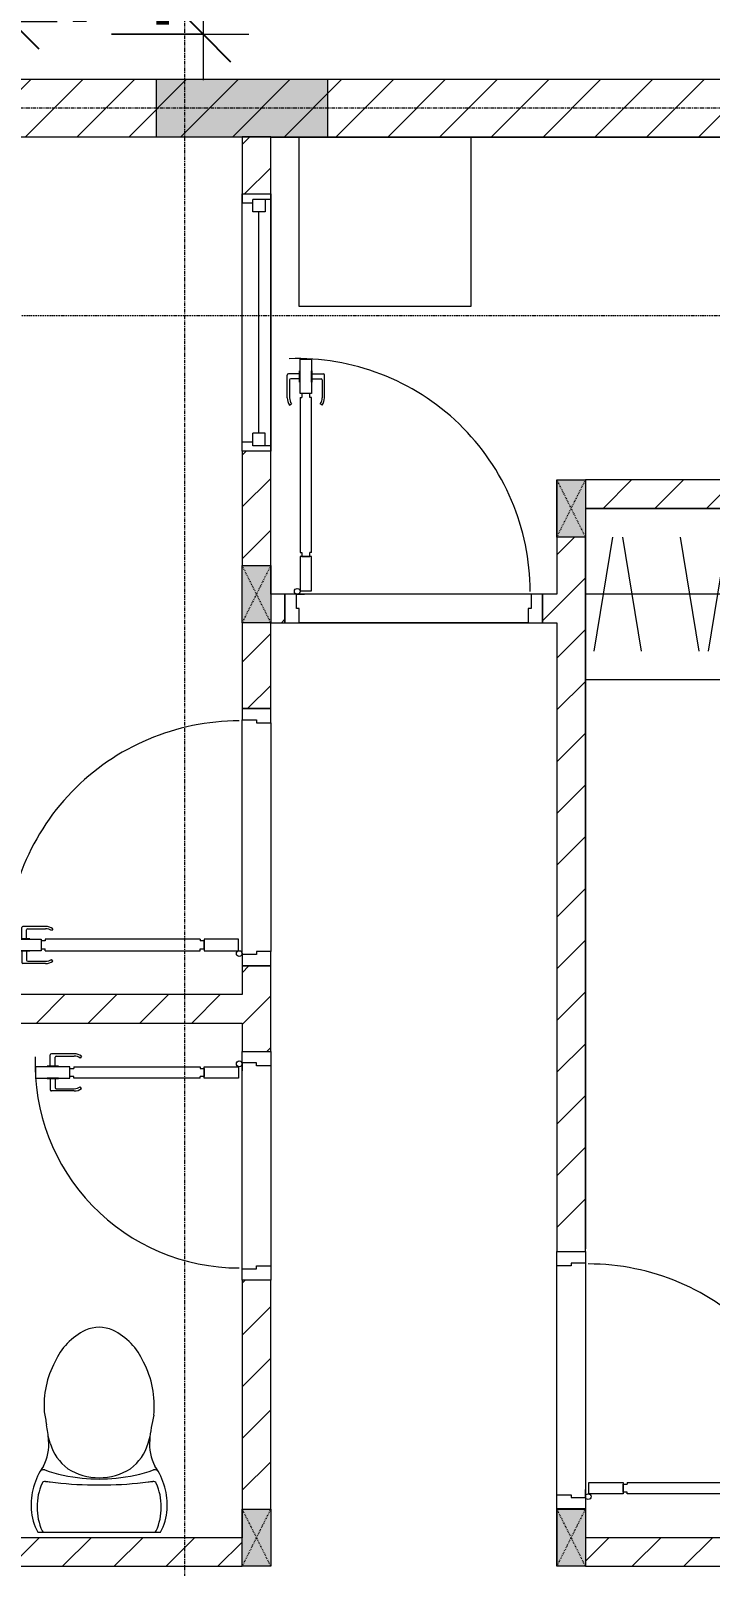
# Model space of a CAD drawing. Header units: millimetres. Extents: x 1591 to 239055, y -15958 to 83255.
# Drawn here: x 144193 to 146569, y 64837 to 70208 of the extents above; entities that cross this region are included whole.
import ezdxf

# ---------------------------------------------------------------- set-up
doc = ezdxf.new("R2010")
doc.units = ezdxf.units.MM
for name, pattern in [('Dash', [6, 3, -3]), ('Dash Dot 3_16_', [7.9375, 4.7625, -1.5875, 0, -1.5875]), ('Grid Line', [22.225, 12.7, -3.175, 3.175, -3.175])]:
    doc.linetypes.add(name, pattern=pattern)
for name, color, linetype, lineweight in [('0-1', 250, 'Continuous', 5), ('A-ANNO-DIMS', 211, 'Continuous', 9), ('A-ANNO-DIMS-160', 211, 'Continuous', 9), ('A-DETL-GENF-1', 9, 'Continuous', 9), ('A-DOOR-1', 254, 'Continuous', 9), ('A-DOOR-2', 9, 'Continuous', 9), ('A-FLOR-1', 7, 'Continuous', 9), ('A-FLOR-2', 9, 'Continuous', 9), ('A-GLAZ-1', 254, 'Continuous', 9), ('A-GLAZ-2', 9, 'Continuous', 9), ('A-WALL-1', 253, 'Continuous', 18), ('A-WALL-2', 9, 'Continuous', 9), ('A-WALL-3', 113, 'Continuous', 18), ('A-WALL-PATT-1', 10, 'Continuous', 9), ('A-WALL-PATT-2', 111, 'Continuous', 9), ('G-ANNO-SYMB-1', 111, 'Dash Dot 3_16_', 18), ('G-IMPT-1', 254, 'Continuous', 9), ('I-FURN', 30, 'Continuous', 9), ('I-FURN-1', 254, 'Continuous', 9), ('P-SANR-FIXT-1', 254, 'Continuous', 9), ('S-COLS', 52, 'Continuous', 9), ('S-COLS-1', 52, 'Continuous', 5), ('S-COLS-2', 250, 'Continuous', 18), ('S-COLS-3', 254, 'Continuous', 9), ('S-COLS-4', 253, 'Continuous', 18), ('S-COLS-HDLN-1', 9, 'Dash', 9), ('S-GRID-1', 1, 'Grid Line', 9)]:
    doc.layers.add(name, color=color, linetype=linetype, lineweight=lineweight)
doc.styles.add('UTM Avo', font='UTM Avo.ttf', dxfattribs={"width": 0.9, "height": 400})
doc.dimstyles.new('1_Dim_chi_tiet_2_5', dxfattribs={"dimscale": 304.8, "dimtxt": 399.720379, "dimasz": 0.629921, "dimexe": 0.524934, "dimexo": 0.0625, "dimgap": 0.052493, "dimtad": 1, "dimdec": 0, "dimrnd": 5, "dimzin": 0, "dimdsep": 46, "dimtxsty": 'UTM Avo', "dimblk1": 'OBLIQUE', "dimblk2": 'OBLIQUE', "dimsah": 1, "dimcen": 0.09, "dimdle": 0.524934, "dimazin": 0, "dimtfac": 1, "dimtdec": 4, "dimtix": 1, "dimtmove": 0, "dimatfit": 3, "dimfxl": 1.049869, "dimfxlon": 1, "dimtvp": 1, "dimtolj": 1, "dimtzin": 0, "dimarcsym": 2})
pattern_1 = [(45, (0, 0), (-90.50967, 90.50967), [])]

# ---------------------------------------------------------------- blocks, each defined once
blk = doc.blocks.new('NCV_TKTC_KET CAU_rvt-1-TKCS_MB TẦNG 6-8')
at = {"layer": 'S-COLS-1'}
blk.add_hatch(color=256, dxfattribs=at).paths.add_polyline_path([(49352.6, 69836.9), (49352.6, 70036.9), (48752.6, 70036.9), (48752.6, 69836.9)])
at = {"layer": 'A-FLOR-1'}
for p, q in [((49152.9, 68236.9), (49152.9, 69835.3)), ((49152.9, 69835.3), (49252.6, 69835.3)), ((49252.6, 69835.3), (49852.6, 69835.3)), ((49852.6, 69835.3), (52852.6, 69835.3)), ((50152.5, 68636.9), (50152.5, 68236.9))]:
    blk.add_line(p, q, dxfattribs=at)
at = {"layer": 'S-COLS-2'}
for p, q in [((49352.6, 70036.9), (48752.6, 70036.9)), ((48752.6, 70036.9), (48752.6, 69836.9)), ((49352.6, 69836.9), (49352.6, 70036.9)), ((48752.6, 69836.9), (49352.6, 69836.9))]:
    blk.add_line(p, q, dxfattribs=at)
blk = doc.blocks.new('DOOR_CW_01 CANH MO-PANEL KINH - DIW_01-900x2200-CỬA GỖ VÂN LAMINATE-553393-TKCS_MB TẦNG 6-8')
at = {"layer": 'A-DETL-GENF-1'}
for p, q in [((-397, 872), (-357, 872)), ((-397, 752), (-397, 872)), ((-357, 872), (-357, 752)), ((-442, 737), (-442, 816.5)), ((-399, 820.5), (-438, 820.5)), ((-399, 831.8), (-397, 831.8)), ((-399, 792.2), (-399, 831.8)), ((-397, 792.2), (-397, 831.8)), ((-357, 792.2), (-357, 831.8)), ((-355, 831.8), (-357, 831.8)), ((-355, 792.2), (-355, 831.8)), ((-355, 820.5), (-316, 820.5)), ((-312, 737), (-312, 816.5)), ((-434, 799.5), (-434, 737)), ((-399, 803.5), (-430, 803.5)), ((-397, 792.2), (-399, 792.2)), ((-357, 752), (-397, 752)), ((-363, 752), (-391, 752)), ((-391, 752), (-391, 738)), ((-363, 738), (-363, 752)), ((-357, 792.2), (-355, 792.2)), ((-355, 803.5), (-324, 803.5)), ((-320, 799.5), (-320, 737)), ((-433.9, 711.2), (-427.3, 715.8)), ((-397, 738), (-391, 738)), ((-397, 738), (-397, 196)), ((-357, 738), (-363, 738)), ((-357, 196), (-357, 738)), ((-320.1, 711.2), (-326.7, 715.8)), ((-397, 196), (-391, 196)), ((-357, 182), (-397, 182)), ((-397, 182), (-397, 62)), ((-391, 196), (-391, 182)), ((-391, 182), (-363, 182)), ((-357, 196), (-363, 196)), ((-363, 182), (-363, 196)), ((-357, 62), (-357, 182)), ((-397, 62), (-357, 62))]:
    blk.add_line(p, q, dxfattribs=at)
blk.add_circle((-407, 60), 10, dxfattribs=at)
for centre, radius, start, end in [((-407, 60), 814, 360, 92), ((-438, 816.5), 4, 90, 180), ((-316, 816.5), 4, 0, 90), ((-430, 799.5), 4, 90, 180), ((-324, 799.5), 4, 360, 90), ((-397, 737), 45, 180, 215), ((-397, 737), 37, 180, 215), ((-357, 737), 37, 325, 0), ((-357, 737), 45, 325, 0)]:
    blk.add_arc(centre, radius, start, end, dxfattribs=at)
at = {"layer": 'A-DOOR-2'}
for p, q in [((-410, 50), (-450, 50)), ((-450, 50), (-450, -50)), ((-410, 0), (-410, 50)), ((-400, 0), (-410, 0)), ((-407, 50), (-382, 50)), ((-400, -50), (-400, 0)), ((410, 0), (400, 0)), ((400, 0), (400, -50)), ((450, 50), (410, 50)), ((410, 50), (410, 0)), ((450, -50), (450, 50)), ((-450, -50), (-400, -50)), ((400, -50), (450, -50))]:
    blk.add_line(p, q, dxfattribs=at)
blk = doc.blocks.new('DOOR_CW_01 CANH MO-PANEL KINH - DIG_02-800x2200-CỬA NHÔM KÍNH-V25-TKCS_MB TẦNG 6-8')
at = {"layer": 'A-DETL-GENF-1'}
for p, q in [((-347, -182), (-347, -62)), ((-347, -62), (-307, -62)), ((-307, -62), (-307, -182)), ((-307, -182), (-347, -182)), ((-347, -196), (-341, -196)), ((-347, -638), (-347, -196)), ((-341, -196), (-341, -182)), ((-341, -182), (-313, -182)), ((-313, -182), (-313, -196)), ((-307, -196), (-313, -196)), ((-307, -196), (-307, -638)), ((-392, -637), (-392, -716.5)), ((-384, -699.5), (-384, -637)), ((-383.9, -611.2), (-377.3, -615.8)), ((-347, -638), (-341, -638)), ((-341, -652), (-341, -638)), ((-307, -638), (-313, -638)), ((-313, -638), (-313, -652)), ((-270.1, -611.2), (-276.7, -615.8)), ((-270, -699.5), (-270, -637)), ((-262, -637), (-262, -716.5)), ((-349, -692.2), (-349, -731.8)), ((-347, -692.2), (-349, -692.2)), ((-307, -652), (-347, -652)), ((-347, -652), (-347, -772)), ((-347, -692.2), (-347, -731.8)), ((-313, -652), (-341, -652)), ((-307, -772), (-307, -652)), ((-307, -692.2), (-307, -731.8)), ((-307, -692.2), (-305, -692.2)), ((-305, -692.2), (-305, -731.8)), ((-349, -720.5), (-388, -720.5)), ((-349, -703.5), (-380, -703.5)), ((-349, -731.8), (-347, -731.8)), ((-305, -731.8), (-307, -731.8)), ((-305, -703.5), (-274, -703.5)), ((-305, -720.5), (-266, -720.5)), ((-347, -772), (-307, -772))]:
    blk.add_line(p, q, dxfattribs=at)
blk.add_circle((-357, -60), 10, dxfattribs=at)
for centre, radius, start, end in [((-357, -60), 714, 268, 0), ((-347, -637), 45, 145, 180), ((-347, -637), 37, 145, 180), ((-307, -637), 37, 0, 35), ((-307, -637), 45, 360, 35), ((-388, -716.5), 4, 180, 270), ((-380, -699.5), 4, 180, 270), ((-274, -699.5), 4, 270, 0), ((-266, -716.5), 4, 270, 0)]:
    blk.add_arc(centre, radius, start, end, dxfattribs=at)
at = {"layer": 'A-DOOR-2'}
for p, q in [((-400, -50), (-400, 50)), ((-400, 50), (-350, 50)), ((-350, 50), (-350, 0)), ((350, 0), (350, 50)), ((350, 50), (400, 50)), ((400, 50), (400, -50)), ((-360, -50), (-400, -50)), ((-360, 0), (-360, -50)), ((-350, 0), (-360, 0)), ((-357, -50), (-332, -50)), ((360, 0), (350, 0)), ((360, -50), (360, 0)), ((400, -50), (360, -50))]:
    blk.add_line(p, q, dxfattribs=at)
blk = doc.blocks.new('DOOR_CW_01 CANH MO-PANEL KINH - DIW_01-900x2200-CỬA GỖ VÂN LAMINATE-553375-TKCS_MB TẦNG 6-8')
at = {"layer": 'A-DETL-GENF-1'}
for p, q in [((-397, -182), (-397, -62)), ((-397, -62), (-357, -62)), ((-357, -62), (-357, -182)), ((-357, -182), (-397, -182)), ((-397, -196), (-391, -196)), ((-397, -738), (-397, -196)), ((-391, -196), (-391, -182)), ((-391, -182), (-363, -182)), ((-363, -182), (-363, -196)), ((-357, -196), (-363, -196)), ((-357, -196), (-357, -738)), ((-442, -737), (-442, -816.5)), ((-434, -799.5), (-434, -737)), ((-433.9, -711.2), (-427.3, -715.8)), ((-397, -738), (-391, -738)), ((-391, -752), (-391, -738)), ((-357, -738), (-363, -738)), ((-363, -738), (-363, -752)), ((-320.1, -711.2), (-326.7, -715.8)), ((-320, -799.5), (-320, -737)), ((-312, -737), (-312, -816.5)), ((-399, -803.5), (-430, -803.5)), ((-399, -792.2), (-399, -831.8)), ((-397, -792.2), (-399, -792.2)), ((-357, -752), (-397, -752)), ((-397, -752), (-397, -872)), ((-397, -792.2), (-397, -831.8)), ((-363, -752), (-391, -752)), ((-357, -872), (-357, -752)), ((-357, -792.2), (-357, -831.8)), ((-357, -792.2), (-355, -792.2)), ((-355, -792.2), (-355, -831.8)), ((-355, -803.5), (-324, -803.5)), ((-399, -820.5), (-438, -820.5)), ((-399, -831.8), (-397, -831.8)), ((-355, -831.8), (-357, -831.8)), ((-355, -820.5), (-316, -820.5)), ((-397, -872), (-357, -872))]:
    blk.add_line(p, q, dxfattribs=at)
blk.add_circle((-407, -60), 10, dxfattribs=at)
for centre, radius, start, end in [((-407, -60), 814, 268, 0), ((-397, -737), 45, 145, 180), ((-397, -737), 37, 145, 180), ((-357, -737), 37, 0, 35), ((-357, -737), 45, 360, 35), ((-430, -799.5), 4, 180, 270), ((-324, -799.5), 4, 270, 0), ((-438, -816.5), 4, 180, 270), ((-316, -816.5), 4, 270, 0)]:
    blk.add_arc(centre, radius, start, end, dxfattribs=at)
at = {"layer": 'A-DOOR-2'}
for p, q in [((-450, -50), (-450, 50)), ((-450, 50), (-400, 50)), ((-400, 50), (-400, 0)), ((400, 0), (400, 50)), ((400, 50), (450, 50)), ((450, 50), (450, -50)), ((-410, -50), (-450, -50)), ((-410, 0), (-410, -50)), ((-400, 0), (-410, 0)), ((-407, -50), (-382, -50)), ((410, 0), (400, 0)), ((410, -50), (410, 0)), ((450, -50), (410, -50))]:
    blk.add_line(p, q, dxfattribs=at)
blk = doc.blocks.new('M_Fixed - 900 x 1400-901191-TKCS_MB TẦNG 6-8')
at = {"layer": 'A-GLAZ-2'}
for p, q in [((-450, 37), (-418, 37)), ((-431, -63), (-431, 0)), ((-431, 0), (-387, 0)), ((-418, 0), (-418, 37)), ((-387, -44), (-387, 0)), ((387, 0), (431, 0)), ((387, -44), (387, 0)), ((418, 0), (418, 37)), ((450, 37), (418, 37)), ((431, -63), (431, 0)), ((-431, -44), (-387, -44)), ((-387, -22), (387, -22)), ((431, -44), (387, -44)), ((-450, -63), (-431, -63)), ((448.9, -63), (431, -63))]:
    blk.add_line(p, q, dxfattribs=at)
blk = doc.blocks.new('TOILET - TOILET-348229-TKCS_MB TẦNG 6-8')
at = {"layer": 'P-SANR-FIXT-1'}
for p, q in [((214.2, -19.1), (-214.2, -19.1)), ((194, -19.9), (-194, -19.9)), ((-171.7, -330.3), (-178.6, -355.5)), ((171.7, -330.3), (178.6, -355.5))]:
    blk.add_line(p, q, dxfattribs=at)
for centre, radius, start, end in [((-46.1, -111.1), 191.6, 151.2809, 176.4513), ((-9.8, -107.2), 207.3, 156.2862, 203.7138), ((-193.7, -26.4), 6.48, 92.3168, 156.2862), ((193.7, -26.4), 6.48, 23.7138, 87.6832), ((9.8, -107.2), 207.3, 336.2862, 23.7138), ((46.1, -111.1), 191.6, 3.5487, 28.7191), ((1.9, -114.1), 239.7, 176.4513, 195.2961), ((-1.9, -114.1), 239.7, 344.7039, 3.5487), ((-4, -115.7), 233.6, 195.2961, 215.2147), ((-189.1, -185.5), 11.7, 205.4105, 277.5788), ((0.6, -792.1), 586.9, 95.8322, 108.9927), ((178.9, -2951.3), 2778.4, 97.2351, 97.5788), ((-14.3, -1400.4), 1215.6, 90.3974, 97.407), ((0, -416), 206.1, 90, 122.0732), ((0, -786.7), 581.5, 84.1678, 95.8322), ((0, -3462.8), 3278, 89.6026, 90.3974), ((0, -416), 206.1, 57.9268, 90), ((14.3, -1400.4), 1215.6, 82.593, 89.6026), ((-0.6, -792.1), 586.9, 71.0073, 84.1678), ((-178.9, -2951.3), 2778.4, 82.4212, 82.7649), ((189.1, -185.5), 11.7, 262.4212, 334.5895), ((4, -115.7), 233.6, 324.7853, 344.7039), ((-195, -224.1), 13.8, 230.6724, 288.9927), ((-343.5, -327.4), 167.3, 355.4559, 27.38), ((-0.4, -384), 179.5, 127.4036, 162.5964), ((0.4, -384), 179.5, 17.4036, 52.5964), ((343.5, -327.4), 167.3, 152.62, 184.5441), ((195, -224.1), 13.8, 251.0073, 309.3276), ((-719.2, -297.5), 544.3, 346.0536, 355.4559), ((719.2, -297.5), 544.3, 184.5441, 190.2879), ((137.1, -461.2), 329.8, 174.3487, 207.6878), ((-1948.3, -805.1), 2171.2, 9.681, 10.8949), ((-137.1, -461.2), 329.8, 332.3122, 3.6835), ((45.1, -528.6), 217.6, 203.2216, 244.7718), ((-45.1, -528.6), 217.6, 295.2282, 336.7784), ((0, -624.4), 111.7, 244.7718, 295.2282)]:
    blk.add_arc(centre, radius, start, end, dxfattribs=at)
blk = doc.blocks.new('TU DO LV A - TU DO LV A-V35-TKCS_MB TẦNG 6-8')
at = {"layer": 'I-FURN'}
for p, q in [((0, 0), (3000, 0)), ((0, -498.4), (0, 0)), ((4.3, -101), (68.9, -499)), ((169, -101), (104.4, -499)), ((202.5, -101), (267.1, -499)), ((404.3, -101), (468.9, -499)), ((569, -101), (504.4, -499)), ((602.5, -101), (667.1, -499)), ((804.3, -101), (868.9, -499)), ((969, -101), (904.4, -499)), ((1002.5, -101), (1067.1, -499)), ((1204.3, -101), (1268.9, -499)), ((1369, -101), (1304.4, -499)), ((1402.5, -101), (1467.1, -499)), ((1604.3, -101), (1668.9, -499)), ((1769, -101), (1704.4, -499)), ((1802.5, -101), (1867.1, -499)), ((2004.3, -101), (2068.9, -499)), ((2169, -101), (2104.4, -499)), ((2202.5, -101), (2267.1, -499)), ((2404.3, -101), (2468.9, -499)), ((2569, -101), (2504.4, -499)), ((2602.5, -101), (2667.1, -499)), ((2804.3, -101), (2868.9, -499)), ((2969, -101), (2904.4, -499)), ((0, -300), (3000, -300))]:
    blk.add_line(p, q, dxfattribs=at)
at = {"layer": 'I-FURN-1'}
for p, q in [((0, 0), (3000, 0)), ((0, -498.4), (0, 0))]:
    blk.add_line(p, q, dxfattribs=at)
blk = doc.blocks.new('MAY GIAT - MAY GIAT_dwg-V37-TKCS_MB TẦNG 6-8')
at = {"layer": 'G-IMPT-1', "flags": 128}
blk.add_lwpolyline([(5, 596.2), (5, 2.3), (605, 2.3), (605, 596.2)], dxfattribs=at)
blk = doc.blocks.new('MAY GIAT - MAY GIAT-V38-TKCS_MB TẦNG 6-8')
at = {"layer": 'I-FURN-1'}
for p, q in [((5, -2.3), (605, -2.3)), ((5, -596.2), (5, -2.3)), ((605, -2.3), (605, -596.2))]:
    blk.add_line(p, q, dxfattribs=at)
at = {"extrusion": (0, 0, -1), "zscale": -1, "rotation": 180}
blk.add_blockref('MAY GIAT - MAY GIAT_dwg-V37-TKCS_MB TẦNG 6-8', (0, 0), dxfattribs=at)
blk = doc.blocks.new('G1_SOF - BO TRU - 100x200-746114-TKCS_MB TẦNG 6-8')
at = {"layer": 'S-COLS'}
blk.add_hatch(color=256, dxfattribs=at).paths.add_polyline_path([(50, -100), (50, 100), (-50, 100), (-50, -100)])
at = {"layer": 'S-COLS-4'}
for p, q in [((-50, 100), (50, 100)), ((-50, -100), (-50, 100)), ((50, 100), (50, -100)), ((50, -100), (-50, -100))]:
    blk.add_line(p, q, dxfattribs=at)
at = {"layer": 'S-COLS-HDLN-1'}
for p, q in [((50, -100), (-50, 100)), ((-50, -100), (50, 100))]:
    blk.add_line(p, q, dxfattribs=at)
blk = doc.blocks.new('DOOR_CW_01 CANH MO-PANEL KINH - DIG_01-900x2200-CỬA NHÔM KÍNH-901226-TKCS_MB TẦNG 6-8')
at = {"layer": 'A-DETL-GENF-1'}
for p, q in [((-397, 872), (-357, 872)), ((-397, 752), (-397, 872)), ((-357, 872), (-357, 752)), ((-442, 737), (-442, 816.5)), ((-399, 820.5), (-438, 820.5)), ((-399, 831.8), (-397, 831.8)), ((-399, 792.2), (-399, 831.8)), ((-397, 792.2), (-397, 831.8)), ((-357, 792.2), (-357, 831.8)), ((-355, 831.8), (-357, 831.8)), ((-355, 792.2), (-355, 831.8)), ((-355, 820.5), (-316, 820.5)), ((-312, 737), (-312, 816.5)), ((-434, 799.5), (-434, 737)), ((-399, 803.5), (-430, 803.5)), ((-397, 792.2), (-399, 792.2)), ((-357, 752), (-397, 752)), ((-363, 752), (-391, 752)), ((-391, 752), (-391, 738)), ((-363, 738), (-363, 752)), ((-357, 792.2), (-355, 792.2)), ((-355, 803.5), (-324, 803.5)), ((-320, 799.5), (-320, 737)), ((-433.9, 711.2), (-427.3, 715.8)), ((-397, 738), (-391, 738)), ((-397, 738), (-397, 196)), ((-357, 738), (-363, 738)), ((-357, 196), (-357, 738)), ((-320.1, 711.2), (-326.7, 715.8)), ((-397, 196), (-391, 196)), ((-357, 182), (-397, 182)), ((-397, 182), (-397, 62)), ((-391, 196), (-391, 182)), ((-391, 182), (-363, 182)), ((-357, 196), (-363, 196)), ((-363, 182), (-363, 196)), ((-357, 62), (-357, 182)), ((-397, 62), (-357, 62))]:
    blk.add_line(p, q, dxfattribs=at)
blk.add_circle((-407, 60), 10, dxfattribs=at)
for centre, radius, start, end in [((-407, 60), 814, 360, 92), ((-438, 816.5), 4, 90, 180), ((-316, 816.5), 4, 0, 90), ((-430, 799.5), 4, 90, 180), ((-324, 799.5), 4, 360, 90), ((-397, 737), 45, 180, 215), ((-397, 737), 37, 180, 215), ((-357, 737), 37, 325, 0), ((-357, 737), 45, 325, 0)]:
    blk.add_arc(centre, radius, start, end, dxfattribs=at)
at = {"layer": 'A-DOOR-2'}
for p, q in [((-410, 50), (-450, 50)), ((-450, 50), (-450, -50)), ((-410, 0), (-410, 50)), ((-400, 0), (-410, 0)), ((-407, 50), (-382, 50)), ((-400, -50), (-400, 0)), ((410, 0), (400, 0)), ((400, 0), (400, -50)), ((450, 50), (410, 50)), ((410, 50), (410, 0)), ((450, -50), (450, 50)), ((-450, -50), (-400, -50)), ((400, -50), (450, -50))]:
    blk.add_line(p, q, dxfattribs=at)
blk = doc.blocks.new('NCV_TKTC_TANG 6 - 8_rvt-2-TKCS_MB TẦNG 6-8')
at = {"layer": 'A-WALL-PATT-1'}
h = blk.add_hatch(dxfattribs=at)
h.set_pattern_fill('FP_1', color=256, style=0, pattern_type=2)
h.set_pattern_definition(pattern_1)
h.paths.add_polyline_path([(49052.6, 64936.9), (49052.6, 64936.9), (49052.6, 65036.9), (49152.6, 65036.9), (49152.6, 65837.4), (49052.6, 65837.4)])
h.paths.add_polyline_path([(49052.6, 66637.4), (49152.6, 66637.4), (49152.6, 66937), (49052.6, 66937), (49052.6, 66736.9)])
h.paths.add_polyline_path([(49052.6, 67837), (49152.6, 67837), (49152.6, 68136.9), (49052.6, 68136.9), (49052.6, 68063.5)])
h.paths.add_polyline_path([(49052.6, 68336.9), (49152.6, 68336.9), (49152.6, 68737), (49052.6, 68737)])
h.paths.add_polyline_path([(49052.6, 69637), (49152.6, 69637), (49152.6, 69836.9), (49052.6, 69836.9)])
h = blk.add_hatch(dxfattribs=at)
h.set_pattern_fill('FP_1', color=256, style=0, pattern_type=2)
h.set_pattern_definition(pattern_1)
h.paths.add_polyline_path([(50252.6, 68536.9), (53252.6, 68536.9), (53252.6, 68635.3), (50252.6, 68636.9)])
h = blk.add_hatch(dxfattribs=at)
h.set_pattern_fill('FP_1', color=256, style=0, pattern_type=2)
h.set_pattern_definition(pattern_1)
h.paths.add_polyline_path([(50152.6, 64936.9), (50152.6, 64937), (50152.6, 65036.9), (50152.6, 65037.4)])
h.paths.add_polyline_path([(50152.6, 65937.4), (50252.6, 65937.4), (50252.6, 68436.9), (50152.6, 68436.9), (50152.6, 65947.2)])
h = blk.add_hatch(dxfattribs=at)
h.set_pattern_fill('FP_1', color=256, style=0, pattern_type=2)
h.set_pattern_definition(pattern_1)
h.paths.add_polyline_path([(49202.6, 68136.9), (49202.6, 68236.9), (49152.6, 68236.9), (49152.6, 68136.9)])
h.paths.add_polyline_path([(50102.6, 68136.9), (50152.6, 68136.9), (50152.6, 68236.9), (50102.6, 68236.9)])
h = blk.add_hatch(dxfattribs=at)
h.set_pattern_fill('FP_1', color=256, style=0, pattern_type=2)
h.set_pattern_definition(pattern_1)
h.paths.add_polyline_path([(49052.6, 66736.9), (49052.6, 66836.9), (47103, 66836.9), (47103, 66736.9), (48053.7, 66736.9)])
h = blk.add_hatch(dxfattribs=at)
h.set_pattern_fill('FP_1', color=256, style=0, pattern_type=2)
h.set_pattern_definition(pattern_1)
h.paths.add_polyline_path([(44829.6, 64836.9), (46652.6, 64836.9), (46652.6, 64936.9), (44652.6, 64936.9), (44652.6, 64836.9)])
h.paths.add_polyline_path([(46752.6, 64836.9), (49052.6, 64836.9), (49052.6, 64936.9), (46752.6, 64936.9), (46752.6, 64889)])
h = blk.add_hatch(dxfattribs=at)
h.set_pattern_fill('FP_1', color=256, style=0, pattern_type=2)
h.set_pattern_definition(pattern_1)
h.paths.add_polyline_path([(50252.6, 64836.9), (53252.6, 64836.9), (53252.6, 64936.9), (50252.6, 64936.9)])
at = {"layer": 'A-FLOR-2'}
for p, q in [((50252.6, 68536.9), (50252.6, 68436.9)), ((53252.6, 68536.9), (50252.6, 68536.9)), ((50252.6, 68436.9), (50252.6, 67936.9)), ((50062.6, 68236.9), (49242.6, 68236.9)), ((50052.6, 68136.9), (49252.6, 68136.9)), ((49252.6, 68136.9), (50052.6, 68136.9)), ((50252.6, 67936.9), (50252.6, 65947.2)), ((49052.6, 66977), (49052.6, 67797)), ((49152.6, 67787), (49152.6, 66987)), ((49152.6, 66587.4), (49152.6, 65887.4)), ((50152.6, 65087.4), (50152.6, 65887.4)), ((50252.6, 65897.4), (50252.6, 65077.4))]:
    blk.add_line(p, q, dxfattribs=at)
at = {"layer": 'A-WALL-1'}
for p, q in [((49152.6, 69836.9), (49052.6, 69836.9)), ((49052.6, 69836.9), (49052.6, 69637)), ((49152.6, 69637), (49152.6, 69836.9)), ((49052.6, 69637), (49152.6, 69637)), ((49152.6, 68737), (49052.6, 68737)), ((49052.6, 68737), (49052.6, 68336.9)), ((49152.6, 68336.9), (49152.6, 68737)), ((53377.6, 68636.9), (50252.6, 68636.9)), ((50252.6, 68536.9), (53252.6, 68536.9)), ((50152.6, 68436.9), (50152.6, 68236.9)), ((50252.6, 65937.4), (50252.6, 68436.9)), ((49202.6, 68236.9), (49152.6, 68236.9)), ((49202.6, 68136.9), (49202.6, 68236.9)), ((50152.6, 68236.9), (50102.6, 68236.9)), ((50102.6, 68236.9), (50102.6, 68136.9)), ((49052.6, 68136.9), (49052.6, 67837)), ((49152.6, 67837), (49152.6, 68136.9)), ((49152.6, 68136.9), (49202.6, 68136.9)), ((50102.6, 68136.9), (50152.6, 68136.9)), ((50152.6, 68136.9), (50152.6, 65937.4)), ((49052.6, 67837), (49152.6, 67837)), ((49152.6, 66937), (49052.6, 66937)), ((49052.6, 66937), (49052.6, 66836.9)), ((49152.6, 66637.4), (49152.6, 66937)), ((49052.6, 66836.9), (47103, 66836.9)), ((47103, 66736.9), (49052.6, 66736.9)), ((49052.6, 66736.9), (49052.6, 66637.4)), ((49052.6, 66637.4), (49152.6, 66637.4)), ((50152.6, 65937.4), (50252.6, 65937.4)), ((49152.6, 65837.4), (49052.6, 65837.4)), ((49052.6, 65837.4), (49052.6, 64936.9)), ((49152.6, 65036.9), (49152.6, 65837.4)), ((50152.6, 65037.4), (50152.6, 64936.9)), ((50252.6, 65037.4), (50152.6, 65037.4)), ((49052.6, 64936.9), (46752.6, 64936.9)), ((50152.6, 64936.9), (50152.6, 64836.9)), ((53252.6, 64936.9), (50252.6, 64936.9)), ((46752.6, 64836.9), (49052.6, 64836.9)), ((50252.6, 64836.9), (53252.6, 64836.9))]:
    blk.add_line(p, q, dxfattribs=at)
at = {"layer": 'A-WALL-2'}
for p, q in [((49052.6, 68737), (49052.6, 69637)), ((49152.6, 69637), (49152.6, 68737)), ((49052.6, 66977), (49052.6, 67797)), ((49152.6, 67787), (49152.6, 66987)), ((49052.6, 65877.4), (49052.6, 66597.4)), ((49152.6, 66587.4), (49152.6, 65887.4)), ((50152.6, 65087.4), (50152.6, 65887.4)), ((50252.6, 65897.4), (50252.6, 65077.4))]:
    blk.add_line(p, q, dxfattribs=at)
at = {"layer": 'A-DOOR-1'}
blk.add_blockref('DOOR_CW_01 CANH MO-PANEL KINH - DIG_01-900x2200-CỬA NHÔM KÍNH-901226-TKCS_MB TẦNG 6-8', (49652.6, 68186.9), dxfattribs=at)
for name, p, rotation in [('DOOR_CW_01 CANH MO-PANEL KINH - DIW_01-900x2200-CỬA GỖ VÂN LAMINATE-553393-TKCS_MB TẦNG 6-8', (49102.6, 67387), 90.00000000000092), ('DOOR_CW_01 CANH MO-PANEL KINH - DIG_02-800x2200-CỬA NHÔM KÍNH-V25-TKCS_MB TẦNG 6-8', (49102.6, 66237.4), 270.0000000000009), ('DOOR_CW_01 CANH MO-PANEL KINH - DIW_01-900x2200-CỬA GỖ VÂN LAMINATE-553375-TKCS_MB TẦNG 6-8', (50202.6, 65487.4), 90.00000000000118)]:
    blk.add_blockref(name, p, dxfattribs=dict(at, rotation=rotation))
at = {"layer": 'A-GLAZ-1', "rotation": 90.00000000000092}
blk.add_blockref('M_Fixed - 900 x 1400-901191-TKCS_MB TẦNG 6-8', (49089.6, 69187), dxfattribs=at)
at = {"layer": 'I-FURN-1', "rotation": 180}
for name, p in [('MAY GIAT - MAY GIAT-V38-TKCS_MB TẦNG 6-8', (49857.5, 69240.7)), ('TU DO LV A - TU DO LV A-V35-TKCS_MB TẦNG 6-8', (53252.6, 67936.9))]:
    blk.add_blockref(name, p, dxfattribs=at)
at = {"layer": 'P-SANR-FIXT-1', "rotation": 180}
blk.add_blockref('TOILET - TOILET-348229-TKCS_MB TẦNG 6-8', (48553, 64936.9), dxfattribs=at)
at = {"layer": 'S-COLS-3', "rotation": 180}
for p in [(50202.6, 68536.9), (49102.6, 68236.9), (49102.6, 64936.9), (50202.6, 64936.9)]:
    blk.add_blockref('G1_SOF - BO TRU - 100x200-746114-TKCS_MB TẦNG 6-8', p, dxfattribs=at)
blk = doc.blocks.new('DIMBLOCK241-TKCS_MB TẦNG 6-8')
at = {"layer": 'A-ANNO-DIMS-160'}
for p, q in [((144125.8, 70080.3), (144125.8, 71400.3)), ((143805.8, 71240.3), (144285.8, 71240.3)), ((144125.8, 71240.3), (143805.8, 71240.3)), ((143805.8, 70240.3), (144285.8, 70240.3)), ((144125.8, 70240.3), (143805.8, 70240.3))]:
    blk.add_line(p, q, dxfattribs=at)
at = {"layer": 'A-ANNO-DIMS-160', "lineweight": 25}
for p, q in [((144125.8, 71240.3), (144029.8, 71336.3)), ((144125.8, 71240.3), (144221.8, 71144.3)), ((144125.8, 70240.3), (144029.8, 70336.3)), ((144125.8, 70240.3), (144221.8, 70144.3))]:
    blk.add_line(p, q, dxfattribs=at)
at = {"layer": 'A-ANNO-DIMS-160', "color": 0, "insert": (143606.1, 70192.5), "char_height": 400, "width": 1314.636, "attachment_point": 1, "rotation": 90, "line_spacing_factor": 1.110334, "style": 'UTM Avo'}
blk.add_mtext('1000', dxfattribs=at)
blk = doc.blocks.new('_Oblique')
at = {"color": 0, "linetype": 'ByBlock', "lineweight": -2}
blk.add_line((-0.5, -0.5), (0.5, 0.5), dxfattribs=at)
blk = doc.blocks.new('DIMBLOCK242-TKCS_MB TẦNG 6-8')
at = {"layer": 'A-ANNO-DIMS-160'}
for p, q in [((144796.1, 71445.3), (144796.1, 70035.3)), ((144476.1, 71285.3), (144956.1, 71285.3)), ((144796.1, 71285.3), (144476.1, 71285.3)), ((144476.1, 70195.3), (144956.1, 70195.3)), ((144796.1, 70195.3), (144476.1, 70195.3))]:
    blk.add_line(p, q, dxfattribs=at)
at = {"layer": 'A-ANNO-DIMS-160', "lineweight": 25}
for p, q in [((144796.1, 71285.3), (144700.1, 71381.3)), ((144796.1, 71285.3), (144892.1, 71189.3)), ((144796.1, 70195.3), (144700.1, 70291.3)), ((144796.1, 70195.3), (144892.1, 70099.3))]:
    blk.add_line(p, q, dxfattribs=at)
at = {"layer": 'A-ANNO-DIMS-160', "color": 0, "insert": (144276.5, 70192.5), "char_height": 400, "width": 1314.636, "attachment_point": 1, "rotation": 90, "line_spacing_factor": 1.110334, "style": 'UTM Avo'}
blk.add_mtext('1090', dxfattribs=at)

msp = doc.modelspace()

# ---------------------------------------------------------------- hatches: boundary and pattern name
at = {"layer": 'A-WALL-PATT-2'}
h = msp.add_hatch(dxfattribs=at)
h.set_pattern_fill('FP_1', color=256, style=0, pattern_type=2)
h.set_pattern_definition([(45, (95879.7, 0), (-90.50967, 90.50967), [])])
h.paths.add_polyline_path([(148732.3, 69836.9), (148732.3, 70036.9), (141332.3, 70036.9), (141332.3, 69836.9), (147157.4, 69836.9)])

# ---------------------------------------------------------------- linework, layer by layer
at = {"layer": 'A-WALL-3'}
for p, q in [((148732.3, 70036.9), (142632.3, 70036.9)), ((141332.3, 69836.9), (148732.3, 69836.9))]:
    msp.add_line(p, q, dxfattribs=at)
at = {"layer": 'G-ANNO-SYMB-1'}
msp.add_line((124639, 69211.5), (229692.1, 69211.5), dxfattribs=at)
at = {"layer": 'S-GRID-1'}
for p, q in [((144732.3, 19149.4), (144732.3, 77012.5)), ((223800.6, 69936.9), (130306.5, 69936.9))]:
    msp.add_line(p, q, dxfattribs=at)

# ---------------------------------------------------------------- block references
at = {"layer": '0-1'}
for name in ['NCV_TKTC_KET CAU_rvt-1-TKCS_MB TẦNG 6-8', 'NCV_TKTC_TANG 6 - 8_rvt-2-TKCS_MB TẦNG 6-8']:
    msp.add_blockref(name, (95879.7, 0), dxfattribs=at)

# ---------------------------------------------------------------- dimensions: what is measured, and where the dimension line sits
at = {"layer": 'A-ANNO-DIMS'}
for base, p1, p2, override, picture, middle in [((144125.8, 71240.3), (143805.8, 70240.3), (143805.8, 71240.3), {"dimpost": '<>', "dimfxl": 1000}, 'DIMBLOCK241-TKCS_MB TẦNG 6-8', (143902.8, 70740.3)), ((144796.1, 70195.3), (144476.1, 71285.3), (144476.1, 70195.3), {"dimpost": '<>', "dimfxl": 1090}, 'DIMBLOCK242-TKCS_MB TẦNG 6-8', (144573.1, 70740.3))]:
    dim = msp.add_linear_dim(base=base, p1=p1, p2=p2, angle=90, dimstyle='1_Dim_chi_tiet_2_5', override=override, dxfattribs=at)
    dim.commit()
    dim.dimension.update_dxf_attribs({"geometry": picture, "text_midpoint": middle})

doc.saveas('drawing.dxf')
